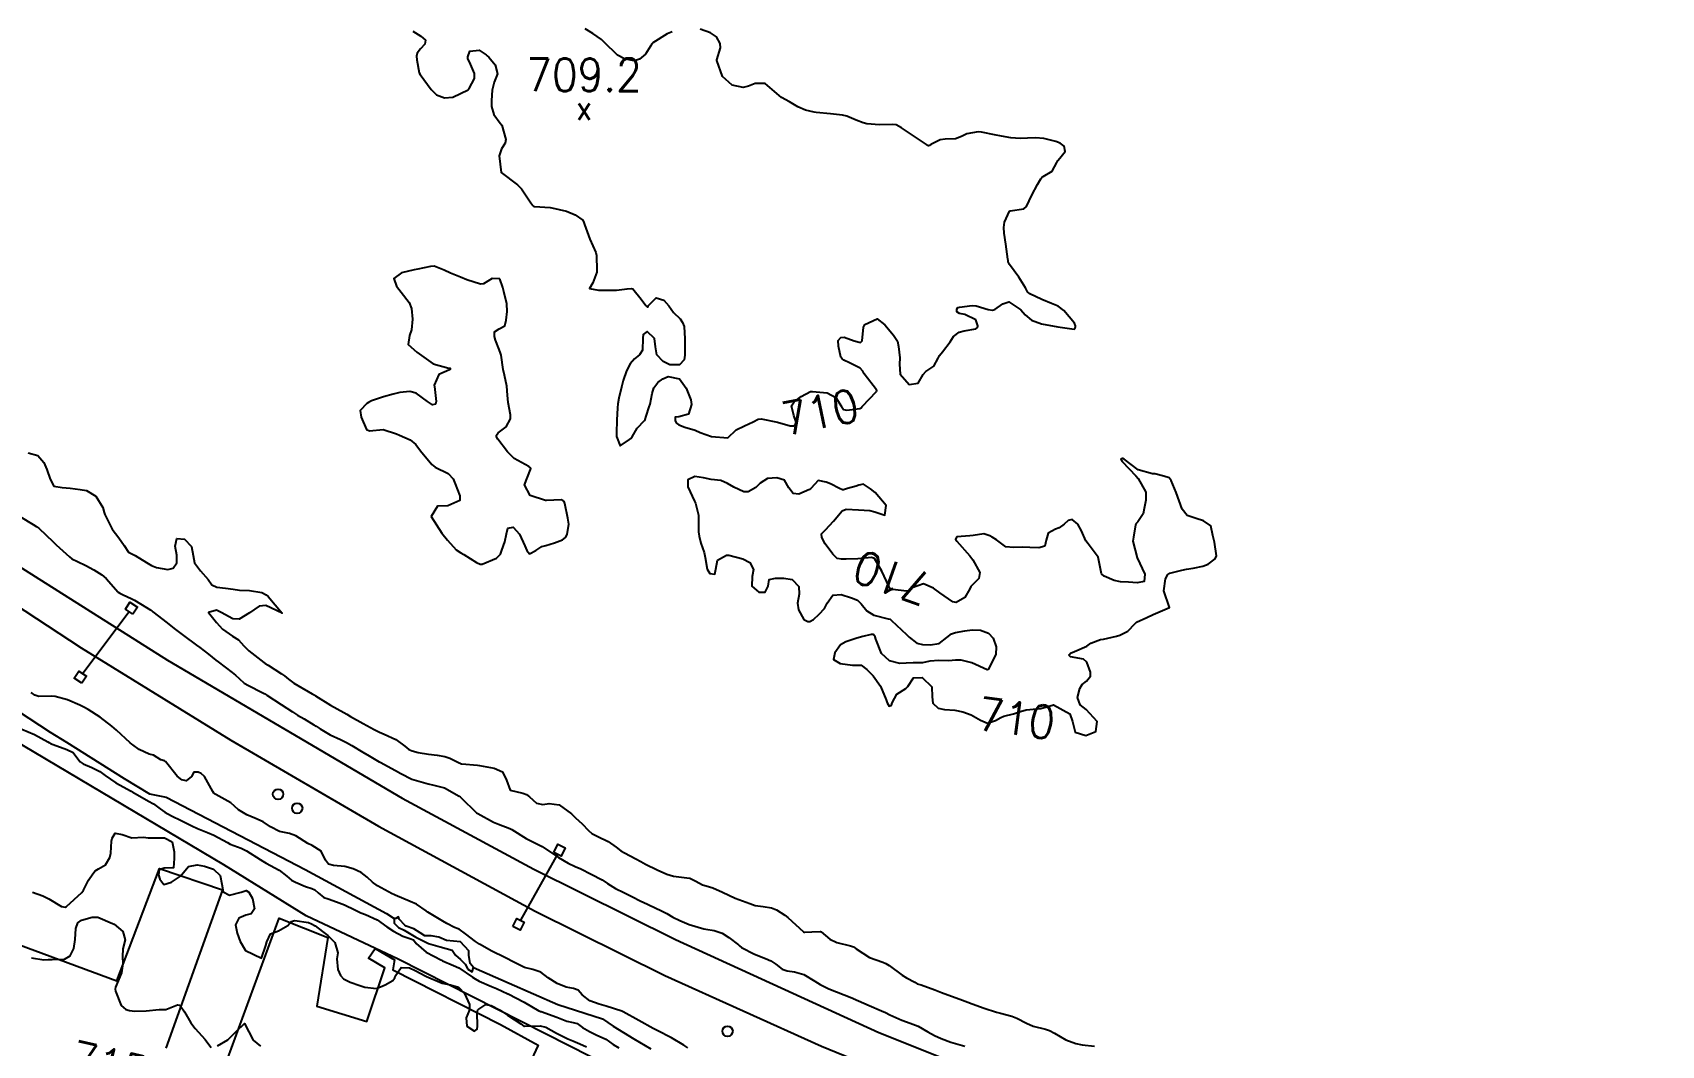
# Model space of a CAD drawing. Header units: metres. Extents: x 307586 to 320046, y 7427249 to 7434250.
# Drawn here: x 309286 to 309484.3, y 7432569.9 to 7432693.3 of the extents above; entities that cross this region are included whole.
import ezdxf
from ezdxf.enums import TextEntityAlignment as Align

# ---------------------------------------------------------------- set-up
doc = ezdxf.new("R2010")
doc.units = ezdxf.units.M
doc.header["$MEASUREMENT"] = 0
for name, color, linetype in [('Cotas', 45, 'Continuous'), ('Curvas de Nivel 1m', 11, 'Continuous'), ('Curvas de Nivel 5m', 15, 'Continuous'), ('Divisa', 42, 'FENCELINE2'), ('Edificações', 30, 'Continuous'), ('Hidrografia', 140, 'Continuous'), ('Linha Férrea', 20, 'Continuous'), ('Pontos Cotados', 45, 'Continuous'), ('Portico', 45, 'Continuous'), ('Postes', 20, 'Continuous')]:
    doc.layers.add(name, color=color, linetype=linetype)
doc.styles.add('Style-STANDARD', font='STANDARD.shx')
doc.linetypes.add('FENCELINE2', pattern='A,0.25,-0.1,[132,ltypeshp.shx,S=0.1,R=0,X=-0.1,Y=0],-0.1,1', length=1.45)

# ---------------------------------------------------------------- blocks, each defined once
blk = doc.blocks.new('ELVTXT_64')
at = {"layer": 'Pontos Cotados', "linetype": 'Continuous', "style": 'Style-STANDARD'}
for s, height, p in [('709.2', 4, (0, 4)), ('x', 3, (0, 0))]:
    blk.add_text(s, height=height, dxfattribs=at).set_placement(p, align=Align.MIDDLE_CENTER)

msp = doc.modelspace()

# ---------------------------------------------------------------- linework, layer by layer
at = {"layer": 'Curvas de Nivel 1m', "flags": 128}
for points, elevation in [([(309285.45, 7432642.09), (309286.61, 7432641.76), (309287.34, 7432640.91), (309287.73, 7432640.05), (309288.12, 7432638.9), (309288.56, 7432638.04), (309289.57, 7432637.87), (309290.56, 7432637.79), (309291.76, 7432637.64), (309292.55, 7432637.49), (309293.69, 7432636.83), (309294.53, 7432635.43), (309294.68, 7432634.82), (309294.77, 7432634.57), (309295.68, 7432632.81), (309296.49, 7432631.73), (309297.13, 7432630.79), (309297.66, 7432629.98), (309298.46, 7432629.6), (309299.87, 7432628.76), (309300.45, 7432628.38), (309301.06, 7432628.13), (309302.44, 7432627.9), (309303.08, 7432628.07), (309303.55, 7432628.71), (309303.56, 7432629.62), (309303.35, 7432630.71), (309303.54, 7432631.66), (309304.49, 7432631.58), (309305.33, 7432630.69), (309305.54, 7432629.61), (309305.69, 7432628.69), (309306.44, 7432627.73), (309307.34, 7432626.67), (309307.79, 7432626.03), (309308.41, 7432625.74), (309309.45, 7432625.61), (309310.41, 7432625.49), (309311.16, 7432625.36), (309312.41, 7432625.35), (309313.91, 7432625.08), (309314.41, 7432624.82), (309314.68, 7432624.58), (309316.38, 7432622.56), (309314.39, 7432623.52), (309313.57, 7432623.41), (309312.38, 7432622.6), (309311.13, 7432621.86), (309310.37, 7432621.88), (309308.94, 7432622.64), (309308.39, 7432622.95), (309307.38, 7432622.67), (309308.36, 7432621.45), (309309.1, 7432620.64), (309310.34, 7432619.76), (309311.06, 7432619.34), (309311.71, 7432618.61), (309312.32, 7432617.99), (309314.12, 7432616.58), (309314.3, 7432616.45), (309314.65, 7432616.22), (309316.29, 7432615.18), (309316.66, 7432614.93), (309317.13, 7432614.55), (309317.79, 7432614.05), (309318.28, 7432613.76), (309320.04, 7432612.74), (309320.26, 7432612.62), (309320.33, 7432612.58), (309320.44, 7432612.51), (309322.25, 7432611.35), (309323.89, 7432610.46), (309324.23, 7432610.28), (309324.7, 7432609.99), (309326.22, 7432609.12), (309326.69, 7432608.9), (309327.58, 7432608.42), (309328.21, 7432608.07), (309328.79, 7432607.82), (309330.19, 7432607.17), (309331.32, 7432606.37), (309331.8, 7432605.99), (309332.18, 7432605.81), (309332.92, 7432605.61), (309334.17, 7432605.42), (309335.23, 7432605.28), (309336.17, 7432605.13), (309336.79, 7432604.93), (309338.01, 7432604.29), (309338.11, 7432604.24), (309338.16, 7432604.23), (309338.23, 7432604.22), (309340.16, 7432604.07), (309340.38, 7432604.04), (309342.16, 7432603.71), (309343.18, 7432603.26), (309343.66, 7432602.23), (309344.12, 7432601.02), (309345.67, 7432600.66), (309346.12, 7432600.51), (309346.48, 7432600.19), (309347.34, 7432599.42), (309348.1, 7432599.29), (309348.86, 7432599.41), (309350.1, 7432599.22), (309351.58, 7432598.14), (309352.09, 7432597.64), (309352.89, 7432596.93), (309353.66, 7432596.11), (309354.07, 7432595.73), (309354.78, 7432595.37), (309356.05, 7432594.77), (309357.05, 7432594.06), (309357.61, 7432593.63), (309358.04, 7432593.38), (309359.42, 7432592.64), (309360.03, 7432592.33), (309360.61, 7432592.02), (309362.01, 7432591.32), (309363.21, 7432590.79), (309364, 7432590.55), (309365.62, 7432590.35), (309366, 7432590.29), (309366.72, 7432589.95), (309367.56, 7432589.5), (309367.99, 7432589.38), (309368.78, 7432589.13), (309369.98, 7432588.59), (309371.53, 7432587.89), (309371.97, 7432587.72), (309373.3, 7432587.21), (309373.96, 7432586.96), (309374.94, 7432586.87), (309375.96, 7432586.69), (309376.56, 7432586.43), (309377.56, 7432585.82), (309377.95, 7432585.52), (309379.84, 7432583.79), (309379.92, 7432583.73), (309379.99, 7432583.72), (309380.85, 7432583.78), (309381.86, 7432583.83), (309381.92, 7432583.81), (309381.98, 7432583.77), (309383.05, 7432582.89), (309383.91, 7432582.46), (309385.56, 7432582.07), (309385.91, 7432581.96), (309386.06, 7432581.87), (309386.27, 7432581.71), (309387.89, 7432580.64), (309389.49, 7432580.07), (309389.88, 7432579.91), (309390.28, 7432579.67), (309391.86, 7432578.5), (309392.39, 7432578.17), (309393.39, 7432577.63), (309393.68, 7432577.45), (309393.85, 7432577.39), (309394.15, 7432577.32), (309395.84, 7432576.72), (309396.65, 7432576.4), (309397.84, 7432575.95), (309398.89, 7432575.56), (309399.83, 7432575.2), (309400.37, 7432575), (309401.82, 7432574.48), (309403.34, 7432573.98), (309403.81, 7432573.85), (309405.2, 7432573.49), (309405.8, 7432573.26), (309406.97, 7432572.64), (309407.79, 7432572.29), (309409.3, 7432571.93), (309409.79, 7432571.76), (309410.39, 7432571.42), (309411.77, 7432570.61), (309412.99, 7432570.16), (309413.76, 7432570.01), (309415.27, 7432569.86)], 711), ([(309284.52, 7432634.3), (309286.06, 7432633.37), (309286.5, 7432633.09), (309286.61, 7432633.02), (309286.75, 7432632.92), (309288.48, 7432631.26), (309288.87, 7432630.89), (309290.46, 7432629.41), (309290.78, 7432629.19), (309291.47, 7432628.85), (309292.45, 7432628.39), (309293.43, 7432627.84), (309294.43, 7432627.22), (309294.93, 7432626.81), (309296.41, 7432625.14), (309296.59, 7432624.99), (309297.03, 7432624.79), (309297.99, 7432624.37), (309298.4, 7432624.15), (309299.87, 7432623.27), (309300.38, 7432622.94), (309300.49, 7432622.86), (309300.64, 7432622.75), (309302.36, 7432621.39), (309303.2, 7432620.71), (309304.34, 7432619.85), (309305.95, 7432618.68), (309306.33, 7432618.4), (309307.39, 7432617.59), (309308.31, 7432616.86), (309308.57, 7432616.65), (309310.29, 7432615.33), (309310.69, 7432615.02), (309311.12, 7432614.62), (309311.73, 7432614.06), (309312.27, 7432613.76), (309313.92, 7432612.93), (309314.26, 7432612.73), (309314.51, 7432612.58), (309316.25, 7432611.45), (309317.64, 7432610.54), (309317.99, 7432610.3), (309318.23, 7432610.16), (309319.03, 7432609.72), (309320.22, 7432608.98), (309320.51, 7432608.8), (309320.99, 7432608.5), (309322.2, 7432607.75), (309323.49, 7432607.17), (309324.19, 7432606.83), (309324.84, 7432606.45), (309326.18, 7432605.65), (309326.95, 7432605.21), (309328.16, 7432604.49), (309328.31, 7432604.41), (309330.15, 7432603.42), (309330.83, 7432603.06), (309332.14, 7432602.36), (309334.13, 7432601.78), (309334.83, 7432601.64), (309336.13, 7432601.3), (309337.91, 7432600.29), (309338.03, 7432600.21), (309338.11, 7432600.14), (309340.04, 7432598.27), (309340.09, 7432598.23), (309340.19, 7432598.17), (309342.08, 7432597.14), (309342.72, 7432596.88), (309344.07, 7432596.36), (309344.32, 7432596.22), (309346.06, 7432595.15), (309348.04, 7432594.17), (309350.03, 7432592.83), (309351.2, 7432592.14), (309352.02, 7432591.73), (309352.71, 7432591.43), (309354, 7432590.8), (309355.32, 7432590.09), (309355.99, 7432589.66), (309356.97, 7432589.05), (309357.98, 7432588.56), (309359.01, 7432588.04), (309359.97, 7432587.53), (309360.86, 7432587.13), (309361.96, 7432586.62), (309362.37, 7432586.41), (309363.18, 7432585.99), (309363.95, 7432585.57), (309364.77, 7432585.14), (309365.93, 7432584.65), (309367.71, 7432584.15), (309367.93, 7432584.11), (309368.96, 7432583.92), (309369.92, 7432583.59), (309370.74, 7432583.08), (309371.91, 7432582.19), (309372.06, 7432582.05), (309372.28, 7432581.88), (309373.89, 7432581.05), (309375.22, 7432580.51), (309375.88, 7432580.23), (309376.47, 7432579.83), (309377.26, 7432579.21), (309377.86, 7432579.01), (309378.76, 7432578.9), (309379.86, 7432578.56), (309381.21, 7432577.78), (309381.85, 7432577.34), (309382.91, 7432576.82), (309383.84, 7432576.48), (309385.74, 7432575.72), (309385.83, 7432575.68), (309385.9, 7432575.65), (309387.82, 7432574.82), (309389.34, 7432574.15), (309389.81, 7432573.93), (309390.34, 7432573.66), (309391.8, 7432573), (309392.81, 7432572.66), (309393.79, 7432572.28), (309394.99, 7432571.61), (309395.78, 7432571.14), (309396.59, 7432570.77), (309397.76, 7432570.35), (309399.48, 7432569.83)], 712), ([(309365.75, 7432569.66), (309365.26, 7432569.96), (309363.77, 7432570.85), (309362.02, 7432571.76), (309361.78, 7432571.88), (309361.54, 7432572.01), (309359.79, 7432572.98), (309357.88, 7432574.05), (309357.8, 7432574.09), (309357.74, 7432574.12), (309355.81, 7432574.74), (309354.95, 7432574.95), (309353.82, 7432575.36), (309352.89, 7432576.11), (309352.4, 7432576.68), (309351.84, 7432576.88), (309350.96, 7432577.02), (309349.85, 7432577.47), (309348.76, 7432578.16), (309347.86, 7432578.84), (309346.88, 7432579.2), (309345.87, 7432579.44), (309344.26, 7432580.22), (309343.88, 7432580.45), (309343.46, 7432580.64), (309341.89, 7432581.4), (309340.39, 7432582.27), (309339.91, 7432582.6), (309338.67, 7432583.53), (309337.92, 7432584.08), (309337.78, 7432584.15), (309337.35, 7432584.3), (309336.42, 7432584.8), (309335.93, 7432585.06), (309334.12, 7432586.17), (309333.95, 7432586.29), (309333.89, 7432586.34), (309332.73, 7432587.13), (309331.96, 7432587.45), (309330.14, 7432588.22), (309329.97, 7432588.3), (309329.78, 7432588.39), (309327.98, 7432589.36), (309327.37, 7432589.8), (309326.71, 7432590.43), (309326, 7432590.99), (309325.02, 7432591.43), (309324.01, 7432591.72), (309322.63, 7432591.86), (309322.02, 7432592.03), (309321.63, 7432592.49), (309321.13, 7432593.59), (309320.04, 7432594.27), (309319.49, 7432594.52), (309318.05, 7432595.47), (309317.25, 7432595.74), (309316.06, 7432595.99), (309314.95, 7432596.57), (309314.07, 7432597.17), (309313.04, 7432597.62), (309312.08, 7432598.02), (309311.07, 7432598.62), (309310.57, 7432599.09), (309310.1, 7432599.49), (309308.28, 7432600.48), (309308.11, 7432600.59), (309308.08, 7432600.62), (309308.05, 7432600.65), (309307.93, 7432600.84), (309306.9, 7432602.67), (309306.52, 7432603.05), (309306.15, 7432603.23), (309305.63, 7432603.2), (309305.34, 7432602.69), (309304.67, 7432602.16), (309304.14, 7432602.29), (309303.6, 7432602.71), (309302.16, 7432604.5), (309302.03, 7432604.59), (309301.6, 7432604.73), (309300.72, 7432605.29), (309300.17, 7432605.4), (309298.97, 7432605.96), (309298.18, 7432606.55), (309298.05, 7432606.64), (309297.85, 7432606.77), (309296.21, 7432608.32), (309295.65, 7432608.81), (309294.22, 7432609.89), (309292.75, 7432610.83), (309292.24, 7432611.11), (309291.72, 7432611.37), (309290.25, 7432612.02), (309288.72, 7432612.42), (309288.26, 7432612.45), (309286.74, 7432612.43), (309286.26, 7432612.59), (309285.79, 7432612.92)], 712), ([(309284.69, 7432608.45), (309286.2, 7432607.78), (309287.85, 7432606.9), (309288.06, 7432606.77), (309288.18, 7432606.72), (309288.47, 7432606.6), (309290.17, 7432605.98), (309290.92, 7432605.61), (309291.49, 7432604.85), (309291.77, 7432604.45), (309292.16, 7432604.22), (309293.2, 7432603.78), (309294.15, 7432603.29), (309294.83, 7432602.81), (309296.13, 7432601.91), (309298, 7432600.89), (309298.11, 7432600.82), (309298.2, 7432600.77), (309300.1, 7432599.68), (309300.71, 7432599.36), (309301.53, 7432598.73), (309302.09, 7432598.33), (309302.88, 7432597.91), (309304.07, 7432597.33), (309305.39, 7432596.69), (309306.06, 7432596.37), (309307.27, 7432595.87), (309308.05, 7432595.54), (309309.72, 7432594.63), (309310.04, 7432594.46), (309311.36, 7432593.94), (309312.03, 7432593.62), (309313.7, 7432592.58), (309314.02, 7432592.38), (309314.44, 7432592.15), (309316, 7432591.26), (309316.93, 7432590.55), (309317.51, 7432590.06), (309317.99, 7432589.82), (309319.22, 7432589.28), (309319.98, 7432589.03), (309320.36, 7432588.89), (309320.75, 7432588.5), (309321.45, 7432587.97), (309321.97, 7432587.77), (309323, 7432587.43), (309323.96, 7432587.06), (309325.21, 7432586.45), (309325.95, 7432586.09), (309326.51, 7432585.87), (309327.94, 7432585.23), (309329.13, 7432584.4), (309329.92, 7432583.84), (309331.06, 7432583.23), (309331.91, 7432582.97), (309332.34, 7432582.8), (309332.7, 7432582.36), (309333.89, 7432581.29), (309335.76, 7432580.32), (309335.87, 7432580.26), (309337.22, 7432579.66), (309337.86, 7432579.37), (309339.53, 7432578.27), (309339.85, 7432578.04), (309340.34, 7432577.78), (309341.84, 7432577.12), (309342.46, 7432576.86), (309343.83, 7432576.24), (309343.88, 7432576.22), (309345.82, 7432575.2), (309347.62, 7432574.17), (309347.74, 7432574.11), (309347.8, 7432574.09), (309347.9, 7432574.07), (309349.8, 7432573.38), (309351.03, 7432572.9), (309351.79, 7432572.73), (309352.28, 7432572.62), (309352.92, 7432572.11), (309353.78, 7432571.62), (309354.61, 7432571.25), (309355.76, 7432570.69), (309356.68, 7432570.07), (309357.35, 7432569.65)], 712), ([(309285.97, 7432588.6), (309287.22, 7432588.16), (309287.96, 7432587.78), (309289.51, 7432586.87), (309289.95, 7432586.79), (309290.1, 7432586.87), (309291.97, 7432588.58), (309292.1, 7432588.71), (309292.18, 7432588.84), (309292.77, 7432590.05), (309293.3, 7432590.83), (309293.62, 7432591.2), (309294, 7432591.43), (309294.88, 7432591.94), (309295.38, 7432592.81), (309295.49, 7432593.35), (309295.59, 7432594.8), (309295.66, 7432595.19), (309296.05, 7432595.8), (309296.89, 7432595.63), (309298.05, 7432595.22), (309299.5, 7432595.31), (309300.05, 7432595.23), (309300.52, 7432595.21), (309302.05, 7432595.21), (309302.96, 7432594.71), (309303.23, 7432593.51), (309303.2, 7432592.71), (309303.15, 7432591.57), (309302.01, 7432591.54), (309301.41, 7432591.32), (309301.31, 7432590.73), (309301.46, 7432590.2), (309301.98, 7432589.54), (309302.88, 7432589.81), (309303.99, 7432590.56), (309304.07, 7432590.62), (309304.11, 7432590.7), (309304.97, 7432591.73), (309306.01, 7432591.91), (309306.92, 7432591.76), (309308, 7432591.4), (309308.83, 7432590.64), (309309.04, 7432589.58), (309309.2, 7432588.64), (309309.97, 7432588.22), (309311.39, 7432588.61), (309311.97, 7432588.8), (309312.32, 7432588.6), (309312.74, 7432587.81), (309312.98, 7432586.59), (309312.59, 7432585.95), (309311.94, 7432585.79), (309311.1, 7432585.44), (309310.68, 7432584.62), (309310.88, 7432583.59), (309311.25, 7432582.61), (309311.89, 7432581.49), (309313.87, 7432580.58), (309314.36, 7432582.11), (309314.49, 7432582.57), (309314.96, 7432583.52), (309315.92, 7432583.88), (309317.04, 7432584.54), (309317.45, 7432585.02), (309317.93, 7432585.15), (309319.56, 7432584.89), (309319.93, 7432584.76), (309320.38, 7432584.5), (309321.26, 7432583.83), (309321.91, 7432583.31), (309322.78, 7432582.47), (309323.14, 7432581.21), (309323.04, 7432580.47), (309323.15, 7432579.17), (309323.46, 7432578.46), (309323.85, 7432578.04), (309324.64, 7432577.66), (309325.84, 7432577.22), (309326.42, 7432577.02), (309327.84, 7432576.86), (309328.92, 7432577.32), (309329.85, 7432577.84), (309330.07, 7432578.17), (309330.14, 7432578.39), (309330.84, 7432579.41), (309331.86, 7432579.37), (309332.56, 7432579.06), (309333.85, 7432578.38), (309333.92, 7432578.34), (309335.84, 7432577.51), (309336.87, 7432577.33), (309337.84, 7432577.05), (309338.58, 7432576.28), (309339.16, 7432574.93), (309339.17, 7432574.28), (309338.78, 7432573.3), (309338.86, 7432572.28), (309339.77, 7432571.66), (309340.11, 7432571.93), (309340.16, 7432572.27), (309340.11, 7432573.96), (309340.2, 7432574.27), (309341.15, 7432574.92), (309341.81, 7432574.82), (309342.91, 7432574.23), (309343.44, 7432573.86), (309343.8, 7432573.62), (309345.43, 7432572.56), (309345.78, 7432572.3), (309345.87, 7432572.28), (309347.78, 7432572.34), (309348.48, 7432572.16), (309349.77, 7432571.45), (309351.14, 7432570.76), (309351.76, 7432570.48), (309352.6, 7432570.12), (309353.43, 7432569.78)], 713), ([(309285.87, 7432580.62), (309287.34, 7432580.37), (309287.87, 7432580.39), (309288.36, 7432580.4), (309289.87, 7432580.44), (309290.55, 7432580.86), (309291, 7432581.74), (309291.15, 7432582.85), (309291.24, 7432584.17), (309291.48, 7432584.85), (309291.93, 7432585.21), (309293.22, 7432585.54), (309293.93, 7432585.57), (309295.73, 7432584.8), (309295.92, 7432584.69), (309296.95, 7432583.83), (309297.25, 7432582.78), (309296.98, 7432581.69), (309296.92, 7432580.78), (309296.98, 7432579.9), (309296.79, 7432578.79), (309296.06, 7432577.03), (309296.02, 7432576.8), (309296.09, 7432576.54), (309296.76, 7432574.79), (309297.34, 7432574.32), (309297.8, 7432574.19), (309298.43, 7432574.13), (309299.8, 7432574.16), (309301.39, 7432574.32), (309301.8, 7432574.31), (309302.21, 7432574.3), (309303.23, 7432574.71), (309303.64, 7432574.87), (309303.81, 7432574.86), (309304.02, 7432574.7), (309304.46, 7432574.03), (309305.26, 7432572.69), (309305.77, 7432572), (309307, 7432570.66), (309307.3, 7432570.21), (309307.74, 7432569.69)], 714), ([(309308.48, 7432569.91), (309309.75, 7432570.63), (309310.77, 7432571.62), (309311.78, 7432572.6), (309312.82, 7432570.59), (309313.75, 7432569.83)], 714)]:
    msp.add_lwpolyline(points, dxfattribs=dict(at, elevation=elevation))
at = {"layer": 'Curvas de Nivel 5m', "elevation": 710, "flags": 128}
for points in [[(309332.29, 7432693.44), (309333.23, 7432692.82), (309333.83, 7432692.35), (309333.72, 7432691.85), (309333.21, 7432691.28), (309332.81, 7432690.76), (309332.74, 7432690.37), (309332.77, 7432689.95), (309333.06, 7432688.36), (309333.17, 7432688.15), (309334.51, 7432686.35), (309335.14, 7432685.68), (309336.14, 7432685.32), (309337.13, 7432685.38), (309339.01, 7432686.29), (309339.08, 7432686.36), (309339.15, 7432686.46), (309339.78, 7432687.66), (309339.79, 7432688.28), (309339.19, 7432689.68), (309338.97, 7432690.07), (309338.96, 7432690.29), (309339.2, 7432690.99), (309340.37, 7432691.11), (309341.2, 7432690.54), (309341.34, 7432690.42), (309341.51, 7432690.27), (309342.28, 7432689.35), (309342.59, 7432688.25), (309342.19, 7432687.22), (309341.94, 7432686.26), (309341.86, 7432684.98), (309341.87, 7432684.26), (309342.14, 7432683.28), (309342.92, 7432682.24), (309343.1, 7432681.97), (309343.6, 7432680.23), (309343.53, 7432679.78), (309343.06, 7432679.12), (309342.8, 7432678.24), (309343.02, 7432676.24), (309345.01, 7432674.71), (309345.49, 7432674.22), (309346.65, 7432672.54), (309346.88, 7432672.2), (309346.98, 7432672.12), (309347.09, 7432672.09), (309348.98, 7432671.97), (309349.2, 7432671.94), (309350.97, 7432671.53), (309352.04, 7432671.06), (309352.96, 7432670.41), (309353.11, 7432670.12), (309353.19, 7432669.88), (309353.83, 7432668.11), (309354.54, 7432666.47), (309354.64, 7432666.1), (309354.67, 7432664.31), (309354.66, 7432664.1), (309354.19, 7432662.79), (309353.8, 7432662.11), (309354.86, 7432661.89), (309355.07, 7432661.89), (309356.86, 7432661.88), (309357.06, 7432661.88), (309358.37, 7432662.06), (309358.86, 7432662.1), (309359.04, 7432662.05), (309360.06, 7432660.82), (309360.64, 7432660.03), (309360.83, 7432659.81), (309360.93, 7432659.93), (309360.97, 7432660.03), (309361.89, 7432660.97), (309362.84, 7432660.7), (309363.46, 7432660), (309364.01, 7432659.18), (309364.82, 7432658.41), (309365.12, 7432657.98), (309365.29, 7432657.49), (309365.4, 7432655.97), (309365.41, 7432655.34), (309365.41, 7432653.97), (309365.3, 7432653.43), (309364.75, 7432652.79), (309363.58, 7432652.82), (309362.75, 7432653.22), (309361.98, 7432654.02), (309361.81, 7432654.98), (309361.7, 7432656.02), (309360.8, 7432656.88), (309360.31, 7432656.52), (309360.28, 7432656.04), (309360.22, 7432654.58), (309359.86, 7432654.04), (309359.25, 7432653.55), (309358.75, 7432652.94), (309358.28, 7432652.06), (309357.9, 7432650.88), (309357.7, 7432650.07), (309357.37, 7432648.74), (309357.23, 7432648.07), (309357.19, 7432647.56), (309357.13, 7432646.07), (309357.09, 7432644.51), (309357.09, 7432644.07), (309357.51, 7432642.95), (309358.64, 7432643.7), (309358.83, 7432643.85), (309358.97, 7432644.05), (309359.58, 7432645.11), (309360.47, 7432646.03), (309360.55, 7432646.14), (309360.67, 7432646.56), (309361.03, 7432647.68), (309361.15, 7432648.03), (309361.4, 7432649.33), (309361.6, 7432650.02), (309362.1, 7432650.64), (309362.73, 7432651.11), (309363.36, 7432651.37), (309364.73, 7432651.1), (309365.55, 7432649.97), (309366.12, 7432648.55), (309366.22, 7432647.96), (309365.82, 7432646.82), (309364.67, 7432646.49), (309364.21, 7432646.45), (309364.22, 7432645.99), (309364.38, 7432645.71), (309364.66, 7432645.49), (309365.4, 7432645.23), (309366.65, 7432644.85), (309367.27, 7432644.57), (309368.64, 7432644.1), (309370.64, 7432643.91), (309371.66, 7432644.9), (309372.66, 7432645.39), (309373.69, 7432645.87), (309374.33, 7432646.2), (309374.67, 7432646.24), (309376.66, 7432645.84), (309378.2, 7432645.36), (309378.66, 7432645.36), (309378.88, 7432645.59), (309378.93, 7432645.81), (309378.68, 7432646.63), (309378.39, 7432647.81), (309378.7, 7432648.29), (309379.56, 7432648.95), (309380.71, 7432649.55), (309380.92, 7432649.58), (309382.71, 7432649.39), (309383.79, 7432648.84), (309384.47, 7432647.74), (309384.69, 7432647.37), (309385.12, 7432647.3), (309386.69, 7432647.5), (309386.84, 7432647.57), (309386.96, 7432647.72), (309388.71, 7432649.57), (309388.77, 7432649.63), (309388.77, 7432649.69), (309388.71, 7432649.77), (309387.22, 7432651.71), (309387.05, 7432652.02), (309386.75, 7432652.39), (309385.44, 7432653.05), (309384.76, 7432653.37), (309384.53, 7432653.52), (309384.4, 7432653.75), (309384.09, 7432655.06), (309384.07, 7432655.75), (309384.39, 7432656.15), (309384.79, 7432656.18), (309386.02, 7432655.73), (309386.78, 7432655.52), (309386.96, 7432655.72), (309387.14, 7432657.38), (309387.3, 7432657.71), (309388.82, 7432658.42), (309389.73, 7432657.68), (309390.79, 7432656.4), (309391.27, 7432655.67), (309391.42, 7432655.02), (309391.57, 7432653.66), (309391.53, 7432652.89), (309391.6, 7432651.66), (309392.72, 7432650.4), (309393.79, 7432650.57), (309394.41, 7432651.62), (309394.75, 7432651.99), (309395.7, 7432652.66), (309396.25, 7432653.61), (309396.41, 7432653.96), (309396.77, 7432654.39), (309397.69, 7432655.59), (309398.1, 7432656.27), (309398.8, 7432656.77), (309399.41, 7432656.96), (309400.81, 7432657.21), (309401.02, 7432657.34), (309401.08, 7432657.55), (309400.82, 7432658.28), (309399.47, 7432658.92), (309398.83, 7432659.05), (309398.51, 7432659.25), (309398.49, 7432659.58), (309398.64, 7432659.77), (309398.84, 7432659.84), (309400.37, 7432660.02), (309400.84, 7432660.01), (309402.34, 7432659.53), (309402.83, 7432659.47), (309403.13, 7432659.53), (309404.12, 7432660.24), (309404.85, 7432660.46), (309406.31, 7432659.49), (309406.83, 7432658.91), (309407.6, 7432658.25), (309408.82, 7432657.8), (309410.81, 7432657.43), (309412.81, 7432657.16), (309412.91, 7432657.31), (309412.95, 7432657.41), (309412.97, 7432657.56), (309412.82, 7432657.89), (309411.54, 7432659.42), (309410.84, 7432659.94), (309410.02, 7432660.27), (309408.85, 7432660.76), (309407.39, 7432661.47), (309407.1, 7432661.71), (309406.87, 7432662.19), (309406.05, 7432663.49), (309404.9, 7432665.03), (309404.76, 7432665.36), (309404.74, 7432665.5), (309404.72, 7432665.68), (309404.48, 7432667.51), (309404.27, 7432668.83), (309404.22, 7432669.51), (309404.31, 7432670.17), (309404.9, 7432671.5), (309404.98, 7432671.56), (309406.65, 7432671.81), (309406.99, 7432672.07), (309407.65, 7432673.47), (309408.33, 7432674.77), (309408.75, 7432675.45), (309408.86, 7432675.62), (309409.03, 7432675.75), (309410.11, 7432676.37), (309410.7, 7432677.43), (309410.82, 7432677.67), (309411.06, 7432677.97), (309411.69, 7432678.8), (309411.58, 7432679.42), (309411.08, 7432679.8), (309410.54, 7432679.98), (309409.09, 7432680.35), (309408.1, 7432680.45), (309407.09, 7432680.39), (309406.23, 7432680.35), (309405.09, 7432680.44), (309403.96, 7432680.64), (309403.09, 7432680.8), (309401.52, 7432681.12), (309401.1, 7432681.16), (309399.73, 7432680.93), (309399.09, 7432680.62), (309398.34, 7432680.33), (309397.08, 7432680.28), (309396.48, 7432680.21), (309395.35, 7432679.62), (309395.19, 7432679.51), (309395.07, 7432679.48), (309394.97, 7432679.52), (309394.81, 7432679.62), (309393.09, 7432680.76), (309391.76, 7432681.66), (309391.11, 7432682.02), (309390.72, 7432682.06), (309389.11, 7432682.03), (309387.55, 7432682.16), (309387.11, 7432682.26), (309386.25, 7432682.59), (309385.12, 7432683.08), (309384.57, 7432683.2), (309383.12, 7432683.36), (309381.38, 7432683.53), (309381.12, 7432683.56), (309380.1, 7432683.8), (309379.13, 7432684.24), (309378.12, 7432684.81), (309377.14, 7432685.36), (309376.6, 7432685.85), (309375.16, 7432687.05), (309373.96, 7432687.08), (309373.16, 7432686.74), (309372.48, 7432686.57), (309371.16, 7432686.86), (309369.97, 7432687.92), (309369.27, 7432689.85), (309369.27, 7432689.93), (309369.73, 7432691.41), (309369.71, 7432691.93), (309369.23, 7432692.75), (309368.52, 7432693.22), (309367.24, 7432693.67)], [(309363.86, 7432693.37), (309363.23, 7432693.1), (309361.49, 7432692.03), (309361.36, 7432691.89), (309361.22, 7432691.61), (309360.59, 7432690.64), (309359.87, 7432690.04), (309359.39, 7432689.85), (309359.19, 7432689.85), (309359.01, 7432689.88), (309358.06, 7432690.07), (309357.2, 7432690.5), (309355.55, 7432692.1), (309355.23, 7432692.43), (309354.2, 7432693.15), (309353.24, 7432693.71)]]:
    msp.add_lwpolyline(points, dxfattribs=at)
for points in [[(309342.87, 7432663.29), (309341.94, 7432663.32), (309340.87, 7432662.65), (309340.52, 7432662.62), (309338.87, 7432663.17), (309338.06, 7432663.49), (309336.88, 7432663.95), (309336.08, 7432664.33), (309334.89, 7432664.81), (309334.43, 7432664.8), (309332.88, 7432664.45), (309332.42, 7432664.37), (309330.88, 7432664.02), (309329.95, 7432663.32), (309330.27, 7432662.4), (309330.85, 7432661.65), (309331.83, 7432660.38), (309332.12, 7432659.66), (309332.25, 7432658.37), (309332.1, 7432657.06), (309331.87, 7432656.37), (309331.7, 7432655.3), (309332.76, 7432654.36), (309334.75, 7432652.94), (309336.64, 7432652.42), (309336.74, 7432652.42), (309336.81, 7432652.39), (309336.83, 7432652.32), (309336.82, 7432652.24), (309336.74, 7432652.18), (309335.44, 7432651.62), (309334.89, 7432650.34), (309334.9, 7432650.15), (309335.13, 7432648.34), (309335.03, 7432648), (309334.69, 7432647.94), (309334.06, 7432648.35), (309332.7, 7432649.37), (309331.92, 7432649.58), (309330.7, 7432649.43), (309329.88, 7432649.22), (309328.7, 7432648.91), (309327.23, 7432648.43), (309326.88, 7432648.24), (309326.69, 7432648.1), (309325.88, 7432647.24), (309326, 7432646.45), (309326.65, 7432644.94), (309326.99, 7432644.78), (309328.65, 7432644.93), (309330.3, 7432644.39), (309330.64, 7432644.26), (309331.95, 7432643.69), (309332.63, 7432643.09), (309333.2, 7432642.35), (309334.6, 7432640.67), (309334.99, 7432640.34), (309336.59, 7432639.57), (309337.2, 7432638.93), (309337.42, 7432638.31), (309337.98, 7432636.87), (309338.01, 7432636.3), (309336.54, 7432635.65), (309335.28, 7432635.58), (309334.52, 7432634.34), (309335.79, 7432632.33), (309336.49, 7432631.46), (309337.57, 7432630.3), (309338.1, 7432629.92), (309338.47, 7432629.73), (309340.01, 7432628.72), (309340.46, 7432628.52), (309340.73, 7432628.54), (309342.46, 7432629.27), (309342.95, 7432629.76), (309343.13, 7432630.23), (309343.46, 7432631.26), (309343.68, 7432632.23), (309343.84, 7432632.9), (309344.51, 7432633.06), (309345.25, 7432632.21), (309345.92, 7432630.76), (309346.15, 7432630.2), (309346.47, 7432629.8), (309347.27, 7432630.19), (309347.99, 7432630.67), (309348.48, 7432630.82), (309349.51, 7432631.14), (309350.49, 7432631.52), (309350.86, 7432631.78), (309351.06, 7432632.14), (309351.25, 7432633.41), (309351.14, 7432634.14), (309350.77, 7432635.92), (309350.7, 7432636.15), (309350.55, 7432636.3), (309350.33, 7432636.37), (309348.54, 7432636.3), (309348.41, 7432636.3), (309346.55, 7432636.91), (309345.86, 7432638.21), (309346.59, 7432640.07), (309346.64, 7432640.2), (309346.59, 7432640.28), (309346.38, 7432640.42), (309344.61, 7432641.39), (309343.79, 7432642.23), (309342.64, 7432643.76), (309342.45, 7432644.05), (309342.46, 7432644.24), (309342.65, 7432644.51), (309343.62, 7432645.26), (309344.18, 7432646.22), (309344.18, 7432646.72), (309343.87, 7432648.23), (309343.81, 7432649.12), (309343.72, 7432650.23), (309343.43, 7432651.53), (309343.27, 7432652.23), (309343.02, 7432653.98), (309342.95, 7432654.24), (309342.77, 7432654.68), (309342.34, 7432655.81), (309342.22, 7432656.25), (309342.2, 7432656.84), (309342.8, 7432657.21), (309343.48, 7432657.56), (309343.64, 7432658.23), (309343.76, 7432659.29), (309343.7, 7432660.23), (309343.35, 7432661.74), (309343.25, 7432662.24)], [(309418.62, 7432641.45), (309418.46, 7432641.33), (309418.62, 7432641.02), (309420.29, 7432639.31), (309420.59, 7432638.97), (309421.5, 7432637.3), (309421.52, 7432636.34), (309421.33, 7432635.3), (309421.18, 7432634.67), (309420.53, 7432633.68), (309420.35, 7432633.48), (309420.26, 7432633.31), (309420, 7432631.82), (309419.95, 7432631.32), (309420.47, 7432629.31), (309421.38, 7432627.3), (309421.33, 7432626.42), (309420.44, 7432626.25), (309419.42, 7432626.34), (309418.44, 7432626.38), (309417.66, 7432626.55), (309416.45, 7432627.07), (309416.12, 7432627.36), (309416.05, 7432627.77), (309415.72, 7432629.37), (309414.5, 7432631.02), (309414.23, 7432631.38), (309413.7, 7432632.58), (309413.22, 7432633.4), (309412.53, 7432633.96), (309412.07, 7432633.87), (309411.56, 7432633.42), (309410.98, 7432632.96), (309410.52, 7432632.8), (309409.63, 7432632.32), (309409.38, 7432631.44), (309409.21, 7432630.73), (309408.49, 7432630.53), (309407.4, 7432630.56), (309406.49, 7432630.6), (309405.41, 7432630.57), (309404.49, 7432630.64), (309403.32, 7432631.52), (309402.81, 7432631.83), (309402.51, 7432631.98), (309401.81, 7432632.23), (309400.51, 7432632.03), (309400.09, 7432631.97), (309398.51, 7432631.88), (309398.33, 7432631.57), (309398.5, 7432631.34), (309400.09, 7432629.55), (309400.47, 7432629.06), (309401.32, 7432627.54), (309401.18, 7432626.81), (309400.44, 7432626.08), (309400.19, 7432625.8), (309400.07, 7432625.55), (309399.49, 7432624.49), (309398.41, 7432623.87), (309398.03, 7432623.96), (309396.42, 7432625.04), (309395.68, 7432625.61), (309394.44, 7432626.16), (309393.05, 7432625.64), (309392.74, 7432625.33), (309392.43, 7432625.26), (309390.66, 7432625.44), (309390.43, 7432625.49), (309390.31, 7432625.67), (309390.23, 7432625.87), (309389.39, 7432627.68), (309388.47, 7432629.22), (309388.11, 7432629.33), (309386.47, 7432629.18), (309385.05, 7432629.16), (309384.47, 7432629.15), (309383.94, 7432629.22), (309383.42, 7432629.76), (309382.49, 7432631.03), (309382.06, 7432631.77), (309382.03, 7432632.25), (309382.51, 7432632.7), (309383.5, 7432633.76), (309384.54, 7432635.03), (309385.03, 7432635.24), (309386.54, 7432635.16), (309387.91, 7432635.07), (309388.53, 7432634.89), (309389.72, 7432634.49), (309389.91, 7432635.68), (309388.57, 7432637.25), (309388, 7432637.7), (309387.13, 7432638.26), (309386.58, 7432638.15), (309386.27, 7432638.03), (309385.18, 7432637.73), (309384.71, 7432637.6), (309384.57, 7432637.59), (309384.24, 7432637.74), (309383.11, 7432638.3), (309382.58, 7432638.54), (309381.64, 7432638.72), (309380.77, 7432637.79), (309380.67, 7432637.69), (309380.57, 7432637.63), (309379.29, 7432637.07), (309378.56, 7432637.15), (309378.07, 7432637.82), (309377.51, 7432638.75), (309376.59, 7432639.05), (309375.46, 7432638.97), (309374.58, 7432638.39), (309374.04, 7432637.87), (309373.11, 7432637.34), (309372.56, 7432637.33), (309371.37, 7432637.9), (309370.58, 7432638.37), (309369.77, 7432638.73), (309368.58, 7432638.84), (309367.68, 7432639.04), (309366.59, 7432639.2), (309365.75, 7432638.8), (309365.74, 7432637.97), (309366.55, 7432636.22), (309366.67, 7432635.96), (309367.07, 7432634.49), (309367.06, 7432633.95), (309367.04, 7432632.48), (309367.12, 7432631.95), (309367.35, 7432631.08), (309367.74, 7432629.94), (309367.88, 7432629.35), (309368.12, 7432627.93), (309368.45, 7432627.42), (309369.06, 7432627.31), (309369.15, 7432627.92), (309369.37, 7432629.02), (309370.47, 7432629.62), (309370.76, 7432629.62), (309372.47, 7432629.18), (309373.31, 7432628.73), (309373.76, 7432627.87), (309373.6, 7432627.03), (309373.54, 7432625.87), (309374.42, 7432625.12), (309375.17, 7432625.11), (309375.52, 7432625.85), (309375.64, 7432626.65), (309376.44, 7432626.82), (309377.45, 7432626.83), (309378.44, 7432626.66), (309379.28, 7432625.8), (309379.33, 7432624.89), (309379.11, 7432623.8), (309379.22, 7432622.98), (309379.86, 7432621.8), (309380.38, 7432621.56), (309380.62, 7432621.55), (309381.07, 7432621.78), (309381.73, 7432622.44), (309382.4, 7432623.14), (309382.72, 7432623.77), (309383.4, 7432624.77), (309384.42, 7432624.84), (309385.69, 7432624.45), (309386.41, 7432624.14), (309386.85, 7432623.71), (309387.53, 7432622.84), (309388.39, 7432622.33), (309390.16, 7432621.9), (309390.38, 7432621.84), (309390.56, 7432621.67), (309392.36, 7432619.97), (309392.72, 7432619.64), (309393.64, 7432618.93), (309394.34, 7432618.76), (309395.25, 7432618.7), (309396.35, 7432618.89), (309397.3, 7432619.59), (309397.87, 7432620.07), (309398.36, 7432620.23), (309399.48, 7432620.44), (309400.37, 7432620.53), (309401.4, 7432620.51), (309402.36, 7432620.13), (309402.93, 7432619.52), (309403.3, 7432618.47), (309403.26, 7432617.52), (309402.31, 7432615.7), (309402.18, 7432615.67), (309400.32, 7432616.51), (309399.02, 7432616.86), (309398.33, 7432616.86), (309397.52, 7432616.78), (309396.33, 7432616.82), (309395.22, 7432616.72), (309394.32, 7432616.52), (309393.2, 7432616.51), (309392.32, 7432616.5), (309391.55, 7432616.43), (309390.32, 7432616.77), (309389.33, 7432617.68), (309388.63, 7432619.41), (309388.55, 7432619.69), (309388.36, 7432619.97), (309388.09, 7432619.96), (309387.05, 7432619.71), (309386.35, 7432619.53), (309384.98, 7432619.1), (309384.34, 7432618.71), (309383.64, 7432617.75), (309383.49, 7432616.91), (309384.32, 7432616.45), (309385.8, 7432616.25), (309386.32, 7432616.25), (309386.84, 7432616.24), (309387.53, 7432615.7), (309388.3, 7432614.93), (309389.23, 7432613.68), (309389.92, 7432612.02), (309390.03, 7432611.67), (309390.26, 7432611.26), (309390.57, 7432611.35), (309390.65, 7432611.67), (309391.21, 7432612.72), (309392.28, 7432613.39), (309392.54, 7432613.65), (309393.23, 7432614.7), (309394.3, 7432614.73), (309395.48, 7432613.61), (309395.51, 7432612.37), (309395.58, 7432611.61), (309396.25, 7432610.99), (309396.99, 7432610.85), (309398.25, 7432610.78), (309399.24, 7432610.56), (309400.24, 7432610.21), (309401.39, 7432609.54), (309402.23, 7432609.17), (309403.22, 7432609.52), (309403.87, 7432609.87), (309404.24, 7432610.03), (309405.4, 7432610.33), (309406.25, 7432610.58), (309406.93, 7432610.79), (309408.26, 7432610.92), (309408.74, 7432610.96), (309410.26, 7432611.43), (309412.25, 7432610.33), (309412.6, 7432609.4), (309412.91, 7432608.09), (309414.22, 7432607.66), (309415.41, 7432608.18), (309415.61, 7432609.37), (309414.25, 7432610.85), (309413.51, 7432611.39), (309413.19, 7432612.31), (309413.48, 7432613.39), (309413.77, 7432613.9), (309414.3, 7432614.3), (309414.77, 7432614.91), (309414.76, 7432615.38), (309414.33, 7432616.59), (309413.92, 7432616.97), (309412.33, 7432617.25), (309412.2, 7432617.41), (309412.21, 7432617.54), (309412.34, 7432617.69), (309412.83, 7432617.9), (309414.34, 7432618.57), (309414.81, 7432618.91), (309415.99, 7432619.36), (309416.31, 7432619.41), (309416.35, 7432619.42), (309417.93, 7432619.77), (309418.36, 7432619.88), (309419.32, 7432620.37), (309420.21, 7432621.31), (309420.29, 7432621.41), (309420.38, 7432621.47), (309421.64, 7432622.05), (309422.39, 7432622.4), (309424.4, 7432623.26), (309423.72, 7432625.27), (309423.92, 7432626.74), (309424.2, 7432627.26), (309424.45, 7432627.43), (309425.9, 7432627.8), (309426.46, 7432627.91), (309427.29, 7432628.05), (309428.46, 7432628.31), (309429.12, 7432628.55), (309429.96, 7432629.2), (309430.11, 7432629.56), (309429.87, 7432631.2), (309429.69, 7432632.02), (309429.41, 7432633.2), (309428.53, 7432633.8), (309427.65, 7432634.11), (309426.54, 7432634.46), (309425.92, 7432635.25), (309425.58, 7432636.23), (309425.21, 7432637.25), (309424.59, 7432638.73), (309424.36, 7432639.04), (309423.69, 7432639.27), (309422.6, 7432639.53), (309422.34, 7432639.55), (309420.6, 7432640.01), (309418.88, 7432641.33)]]:
    msp.add_lwpolyline(points, close=True, dxfattribs=at)
at = {"layer": 'Divisa'}
msp.add_lwpolyline([(309514.21, 7432515.15), (309479.36, 7432523.01), (309448.33, 7432530.52), (309433.6, 7432535.09), (309415.02, 7432541.55), (309415.02, 7432542.59), (309391.89, 7432551.57), (309373.21, 7432559.89), (309361.85, 7432564.55), (309348.51, 7432571.33), (309330.49, 7432580.46), (309319.27, 7432585.72), (309309.26, 7432591.92), (309284.87, 7432606.42), (309267.21, 7432618.01), (309248.08, 7432631.28), (309223.16, 7432648.48), (309193.8, 7432668.89), (309164.32, 7432689.72), (309135.72, 7432709.42), (309098.99, 7432735.04)], dxfattribs=at)
at = {"layer": 'Edificações'}
for points in [[(309283.28, 7432582.61), (309296.25, 7432577.82), (309301.42, 7432591.49), (309309.09, 7432588.88), (309302.19, 7432569.62)], [(309309.31, 7432567.16), (309316.02, 7432585.42), (309321.92, 7432583.07), (309320.57, 7432574.73), (309326.66, 7432572.87), (309328.87, 7432579.37), (309326.87, 7432580.58), (309327.69, 7432581.76), (309330.04, 7432580.37), (309329.83, 7432579.16), (309342.94, 7432572.5), (309347.54, 7432569.96), (309346.42, 7432567.61)]]:
    msp.add_lwpolyline(points, dxfattribs=at)
at = {"layer": 'Hidrografia'}
for points in [[(309284.22, 7432610.64), (309288.12, 7432608.09), (309290.13, 7432606.88), (309297.13, 7432602.44), (309300.22, 7432600.56), (309302.24, 7432600.16), (309319.15, 7432591.38), (309329.07, 7432585.99), (309330.02, 7432585.41)], [(309339.67, 7432579.41), (309344.02, 7432577.53), (309349.91, 7432574.91), (309355.36, 7432573.17), (309356.67, 7432572.3), (309359.2, 7432570.75), (309361.25, 7432569.52)]]:
    msp.add_lwpolyline(points, dxfattribs=at)
msp.add_lwpolyline([(309330.02, 7432585.41), (309330.02, 7432584.82), (309330.53, 7432584.31), (309331.21, 7432583.98), (309332.64, 7432583.13), (309334.17, 7432582.37), (309335.61, 7432581.95), (309337.05, 7432581.52), (309337.47, 7432580.93), (309338.06, 7432580.42), (309338.65, 7432579.83), (309338.99, 7432579.24), (309339.5, 7432578.9), (309339.67, 7432579.41), (309339.25, 7432579.91), (309339.08, 7432580.93), (309339.08, 7432581.44), (309338.06, 7432582.54), (309336.37, 7432582.71), (309335.44, 7432583.13), (309334.51, 7432583.3), (309333.75, 7432583.3), (309333.15, 7432583.64), (309332.39, 7432584.14), (309331.46, 7432584.48), (309331.29, 7432584.57), (309330.61, 7432585.33), (309330.53, 7432585.58), (309330.19, 7432585.41)], close=True, dxfattribs=at)
at = {"layer": 'Linha Férrea'}
for points in [[(309094.96, 7432762.27), (309111, 7432750.67), (309128.74, 7432738.19), (309146.93, 7432725.11), (309164.04, 7432713.11), (309178.84, 7432702.19), (309193.72, 7432691.4), (309230.58, 7432665.37), (309256.95, 7432646.74), (309282.78, 7432629.25), (309302.41, 7432616.84), (309330.98, 7432600.06), (309346.99, 7432591.4), (309364.27, 7432582.85), (309389, 7432571.53), (309401.93, 7432566.36), (309415.6, 7432561.19), (309431.35, 7432555.62), (309458.12, 7432547.49), (309483.87, 7432540.66), (309513.74, 7432534.08)], [(309100.09, 7432753.61), (309119.4, 7432740.03), (309131.98, 7432731.02), (309147.62, 7432719.71), (309162.56, 7432709), (309181.39, 7432695.55), (309201.88, 7432681.04), (309221.37, 7432667.11), (309240.55, 7432653.69), (309259.71, 7432640.02), (309274.01, 7432630.07), (309291.88, 7432618.34), (309310.11, 7432607.1), (309328.11, 7432596.64), (309347.17, 7432586.27), (309362.97, 7432578.47), (309382.03, 7432569.85), (309406.44, 7432559.88), (309432.03, 7432550.62), (309450.7, 7432544.83), (309473.13, 7432538.82), (309497.52, 7432532.83)]]:
    msp.add_lwpolyline(points, dxfattribs=at)
at = {"layer": 'Portico'}
for points in [[(309297.74, 7432622.74), (309292.08, 7432615.21)], [(309349.89, 7432593.22), (309345.39, 7432585.18)]]:
    msp.add_lwpolyline(points, dxfattribs=at)
for points in [[(309298.2, 7432622.44), (309297.28, 7432623.04), (309297.84, 7432623.89), (309298.76, 7432623.29)], [(309291.98, 7432614.06), (309291.06, 7432614.66), (309291.62, 7432615.51), (309292.54, 7432614.91)], [(309349.44, 7432593.45), (309349.93, 7432594.43), (309350.84, 7432593.98), (309350.35, 7432592.99)], [(309344.44, 7432584.42), (309344.93, 7432585.4), (309345.85, 7432584.95), (309345.36, 7432583.96)]]:
    msp.add_lwpolyline(points, close=True, dxfattribs=at)
at = {"layer": 'Postes'}
for centre in [(309315.87, 7432600.52), (309318.2, 7432598.81), (309370.59, 7432571.66)]:
    msp.add_circle(centre, 0.629, dxfattribs=at)

# ---------------------------------------------------------------- block references
at = {"layer": 'Pontos Cotados', "linetype": 'Continuous'}
msp.add_blockref('ELVTXT_64', (309353.12, 7432684.12, 709.16), dxfattribs=at)

# ---------------------------------------------------------------- texts
at = {"layer": 'Cotas', "style": 'Style-STANDARD'}
for s, rotation, p in [('710', 11.5701, (309381.85, 7432647.05, 710)), ('710', 160.4462, (309390.6, 7432626.89, 710)), ('710', 352.5968, (309405.76, 7432609.76, 710)), ('715', 346.666, (309295.27, 7432567.55, 715))]:
    msp.add_text(s, height=4, rotation=rotation, dxfattribs=at).set_placement(p, align=Align.MIDDLE_CENTER)

doc.saveas('drawing.dxf')
